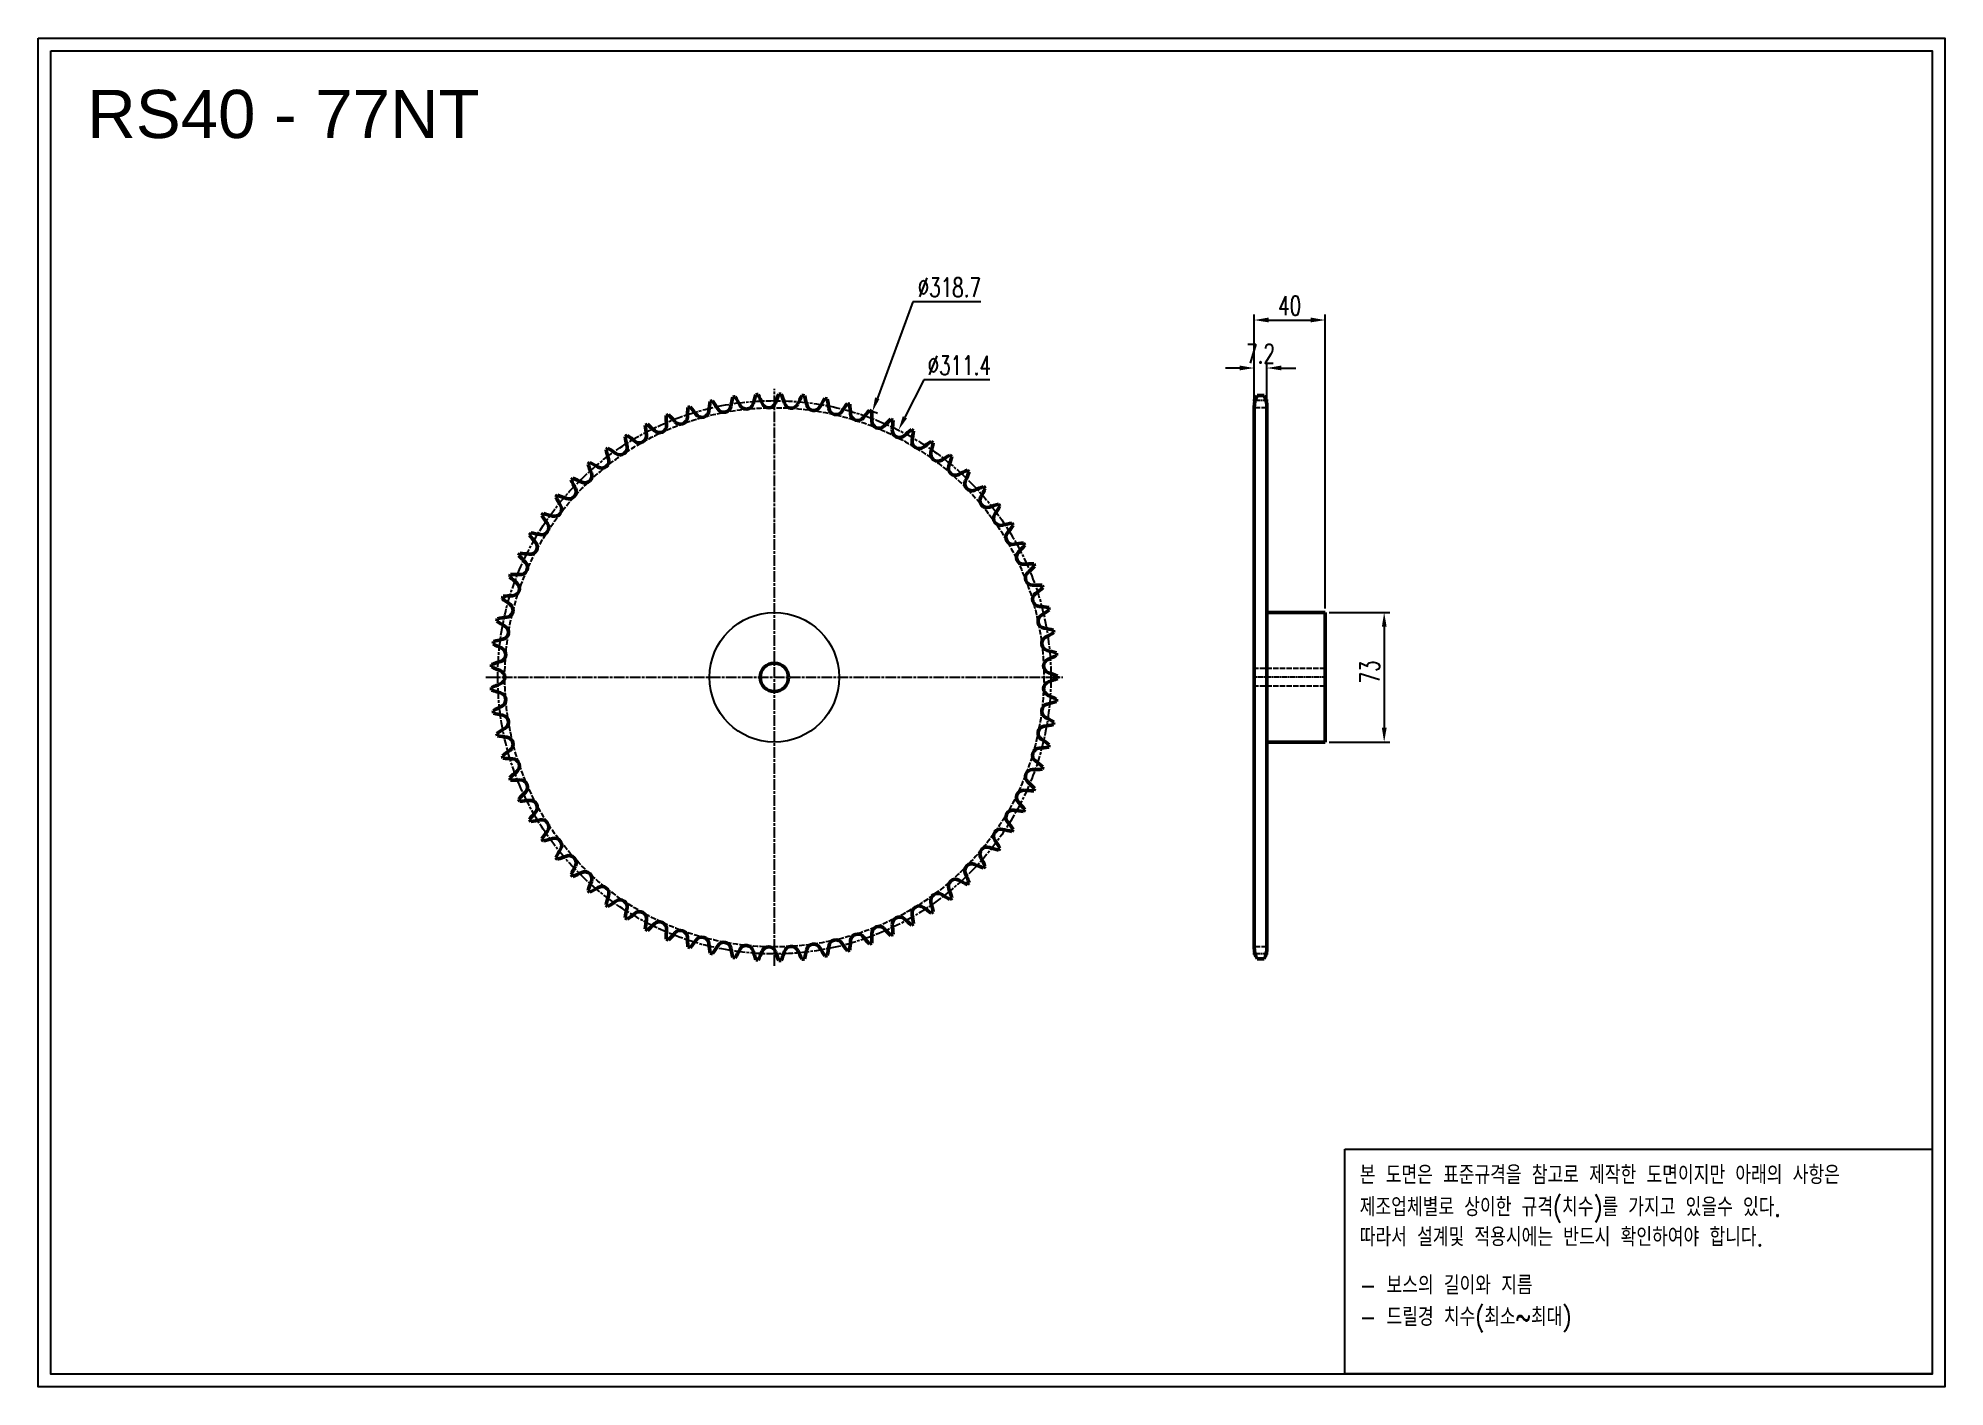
# Model space of a CAD drawing. Header units: millimetres. Extents: x -12043 to -10970, y 4584 to 5343.
import ezdxf

# ---------------------------------------------------------------- set-up
doc = ezdxf.new("R2010")
doc.units = ezdxf.units.MM
for name, pattern in [('AM_ISO02W050', [7.5, 6, -1.5]), ('AM_ISO02W050x2', [3.75, 3, -0.75]), ('AM_ISO08W050', [18, 12, -1.5, 3, -1.5]), ('AM_ISO08W050x2', [9, 6, -0.75, 1.5, -0.75])]:
    doc.linetypes.add(name, pattern=pattern)
for name, color, linetype, lineweight in [('AM_0N', 7, 'Continuous', 50), ('AM_3N', 6, 'AM_ISO02W050', 25), ('AM_7', 4, 'AM_ISO08W050', 25), ('AM_7N', 4, 'AM_ISO08W050', 25)]:
    doc.layers.add(name, color=color, linetype=linetype, lineweight=lineweight)
doc.layers.add('S-DIM', color=7, linetype='Continuous')
doc.styles.add('HAN', font='ROMANS.shx', dxfattribs={"width": 0.7, "bigfont": 'whgtxt.shx'})
doc.styles.add('HSG', font='SIMPLEX.shx', dxfattribs={"width": 0.7, "bigfont": 'HSG.shx'})
doc.styles.get("Standard").update_dxf_attribs({"font": 'arial.ttf'})
doc.dimstyles.new('APP23', dxfattribs={"dimscale": 4.5, "dimtxt": 2.4, "dimasz": 1.8, "dimexe": 0.7, "dimexo": 0.5, "dimgap": 0.6, "dimtad": 1, "dimtoh": 1, "dimdec": 1, "dimrnd": 0.01, "dimzin": 9, "dimdsep": 46, "dimtxsty": 'HSG', "dimcen": 0, "dimclrd": 1, "dimclre": 1, "dimclrt": 256, "dimazin": 2, "dimtp": 1, "dimtm": 1, "dimtfac": 0.5, "dimtdec": 1, "dimtix": 1, "dimtofl": 0, "dimtmove": 0, "dimatfit": 3, "dimfxl": 0, "dimtvp": 1, "dimtolj": 2, "dimlwd": -1, "dimlwe": -1, "dimarcsym": 0})

# ---------------------------------------------------------------- blocks, each defined once
blk = doc.blocks.new('*D1')
at = {"layer": 'Defpoints', "color": 0, "transparency": 16777216}
for p in [(-11573.5, 5132.7), (-11683.9, 4833.7)]:
    blk.add_point(p, dxfattribs=at)
at = {"layer": 'S-DIM', "color": 1, "transparency": 16777216}
for p, q in [((-11550.7, 5194.5), (-11570.7, 5140.3)), ((-11512.4, 5194.5), (-11550.7, 5194.5))]:
    blk.add_line(p, q, dxfattribs=at)
blk.add_arc((-11628.7, 4983.2), 159.4, 68.6076, 69.8849, dxfattribs=at)
blk.add_solid([(-11572, 5140.7), (-11569.5, 5139.8), (-11573.5, 5132.7)], dxfattribs=at)
at = {"layer": 'S-DIM', "transparency": 16777216, "insert": (-11530.2, 5202.6), "char_height": 10.8, "attachment_point": 5, "style": 'HSG'}
blk.add_mtext('\\A2;∅318.7', dxfattribs=at)
blk = doc.blocks.new('*D2')
at = {"layer": 'Defpoints', "color": 0, "transparency": 16777216}
for p in [(-11558.8, 5122.3), (-11698.6, 4844.1)]:
    blk.add_point(p, dxfattribs=at)
at = {"layer": 'S-DIM', "color": 1, "transparency": 16777216}
for p, q in [((-11544.6, 5150.6), (-11555.2, 5129.5)), ((-11507.3, 5150.6), (-11544.6, 5150.6))]:
    blk.add_line(p, q, dxfattribs=at)
blk.add_solid([(-11556.4, 5130.1), (-11554, 5128.9), (-11558.8, 5122.3)], dxfattribs=at)
at = {"layer": 'S-DIM', "transparency": 16777216, "insert": (-11524.6, 5158.7), "char_height": 10.8, "attachment_point": 5, "style": 'HSG'}
blk.add_mtext('\\A2;∅311.4', dxfattribs=at)
blk = doc.blocks.new('*D3')
at = {"layer": 'Defpoints', "color": 0, "transparency": 16777216}
for p in [(-11351.4, 5157.2), (-11358.6, 5134.9), (-11351.4, 5134.9)]:
    blk.add_point(p, dxfattribs=at)
at = {"layer": 'S-DIM', "color": 1, "transparency": 16777216}
for p, q in [((-11366.7, 5157.2), (-11374.8, 5157.2)), ((-11358.6, 5137.1), (-11358.6, 5160.4)), ((-11351.4, 5137.1), (-11351.4, 5160.4)), ((-11343.3, 5157.2), (-11335.2, 5157.2))]:
    blk.add_line(p, q, dxfattribs=at)
for points in [[(-11366.7, 5158.6), (-11366.7, 5155.9), (-11358.6, 5157.2)], [(-11343.3, 5158.6), (-11343.3, 5155.9), (-11351.4, 5157.2)]]:
    blk.add_solid(points, dxfattribs=at)
at = {"layer": 'S-DIM', "transparency": 16777216, "insert": (-11355, 5165.3), "char_height": 10.8, "attachment_point": 5, "style": 'HSG'}
blk.add_mtext('\\A2;7.2', dxfattribs=at)
blk = doc.blocks.new('*D4')
at = {"layer": 'Defpoints', "color": 0, "transparency": 16777216}
for p in [(-11318.6, 5184.2), (-11358.6, 5134.9), (-11318.6, 5019.7)]:
    blk.add_point(p, dxfattribs=at)
at = {"layer": 'S-DIM', "color": 1, "transparency": 16777216}
for p, q in [((-11358.6, 5137.1), (-11358.6, 5187.4)), ((-11318.6, 5021.9), (-11318.6, 5187.4)), ((-11350.5, 5184.2), (-11326.7, 5184.2))]:
    blk.add_line(p, q, dxfattribs=at)
for points in [[(-11350.5, 5185.6), (-11350.5, 5182.9), (-11358.6, 5184.2)], [(-11326.7, 5185.6), (-11326.7, 5182.9), (-11318.6, 5184.2)]]:
    blk.add_solid(points, dxfattribs=at)
at = {"layer": 'S-DIM', "transparency": 16777216, "insert": (-11338.6, 5192.3), "char_height": 10.8, "attachment_point": 5, "style": 'HSG'}
blk.add_mtext('\\A2;40', dxfattribs=at)
blk = doc.blocks.new('*D5')
at = {"layer": 'Defpoints', "color": 0, "transparency": 16777216}
for p in [(-11318.6, 5019.7), (-11318.6, 4946.7), (-11285.4, 4946.7)]:
    blk.add_point(p, dxfattribs=at)
at = {"layer": 'S-DIM', "color": 1, "transparency": 16777216}
for p, q in [((-11316.3, 5019.7), (-11282.2, 5019.7)), ((-11285.4, 5011.6), (-11285.4, 4954.8)), ((-11316.3, 4946.7), (-11282.2, 4946.7))]:
    blk.add_line(p, q, dxfattribs=at)
for points in [[(-11286.7, 5011.6), (-11284, 5011.6), (-11285.4, 5019.7)], [(-11286.7, 4954.8), (-11284, 4954.8), (-11285.4, 4946.7)]]:
    blk.add_solid(points, dxfattribs=at)
at = {"layer": 'S-DIM', "transparency": 16777216, "insert": (-11293.5, 4986.2), "char_height": 10.8, "attachment_point": 5, "rotation": 90, "style": 'HSG'}
blk.add_mtext('\\A2;73', dxfattribs=at)
blk = doc.blocks.new('notice1')
at = {"color": 4}
blk.add_lwpolyline([(-22142.12, 1735.9), (-22053.8, 1735.9), (-22053.8, 1702.07), (-22142.12, 1702.07)], close=True, dxfattribs=at)
at = {"color": 4, "style": 'HAN', "width": 0.8}
for s, p in [('본 도면은 표준규격을 참고로 제작한 도면이지만 아래의 사항은', (-22139.9, 1730.62)), ('제조업체별로 상이한 규격(치수)를 가지고 있을수 있다.', (-22139.9, 1725.78)), ('따라서 설계및 적용시에는 반드시 확인하여야 합니다.', (-22139.9, 1721.28)), ('- 보스의 길이와 지름', (-22139.9, 1714.03)), ('- 드릴경 치수(최소~최대)', (-22139.9, 1709.27))]:
    blk.add_text(s, height=2.7949, dxfattribs=at).set_placement(p)

msp = doc.modelspace()

# ---------------------------------------------------------------- linework, layer by layer
for points in [[(-12043.16, 5342.85), (-10969.75, 5342.85), (-10969.75, 4583.87), (-12043.16, 4583.87)], [(-12035.93, 5335.62), (-10976.98, 5335.62), (-10976.98, 4591.1), (-12035.93, 4591.1)]]:
    msp.add_lwpolyline(points, close=True)
at = {"color": 3}
msp.add_circle((-11628.71, 4983.17), 36.5, dxfattribs=at)
at = {"layer": 'AM_0N'}
for p, q in [((-11356.97, 5141.66), (-11353, 5141.66)), ((-11358.58, 5135.26), (-11358.58, 4831.09)), ((-11351.38, 5135.26), (-11351.38, 4831.09)), ((-11351.38, 5019.67), (-11318.58, 5019.67)), ((-11318.58, 5019.67), (-11318.58, 4946.67)), ((-11351.38, 4946.67), (-11318.58, 4946.67)), ((-11356.97, 4824.69), (-11353, 4824.69))]:
    msp.add_line(p, q, dxfattribs=at)
msp.add_circle((-11628.71, 4983.17), 8, dxfattribs=at)
for centre, radius, start, end in [((-11567.8, 5117.89), 75.37, 161.18542, 165.25974), ((-11628.71, 4983.17), 159.36, 93.26157, 93.75142), ((-11705.61, 5109.44), 75.37, 21.75325, 25.82756), ((-11557.02, 5112.47), 75.37, 156.5101, 160.58442), ((-11628.71, 4983.17), 159.36, 88.58625, 89.07609), ((-11695.07, 5115.29), 75.37, 17.07792, 21.15224), ((-11546.72, 5106.2), 75.37, 151.83477, 155.90909), ((-11628.71, 4983.17), 159.36, 83.91092, 84.40077), ((-11345.08, 5135.26), 13.5, 151.70092, 180), ((-11364.88, 5135.26), 13.5, 0, 28.29908), ((-11628.71, 4983.17), 159.36, 111.96287, 112.45271), ((-11742.04, 5078.12), 75.37, 40.45455, 44.52886), ((-11602.26, 5128.63), 75.37, 175.2114, 179.28571), ((-11628.71, 4983.17), 159.36, 107.28755, 107.77739), ((-11733.92, 5087.04), 75.37, 35.77922, 39.85354), ((-11669.52, 5133.45), 4.01, 215.77922, 354.61039), ((-11590.49, 5125.99), 75.37, 170.53607, 174.61039), ((-11628.71, 4983.17), 159.36, 102.61222, 103.10206), ((-11725.11, 5095.27), 75.37, 31.1039, 35.17821), ((-11657.14, 5136.28), 4.01, 211.1039, 349.93506), ((-11578.98, 5122.4), 75.37, 165.86075, 169.93506), ((-11628.71, 4983.17), 159.36, 97.9369, 98.42674), ((-11715.65, 5102.75), 75.37, 26.42857, 30.50289), ((-11644.57, 5138.08), 4.01, 206.42857, 345.25974), ((-11631.89, 5138.86), 4.01, 201.75325, 340.58442), ((-11619.19, 5138.6), 4.01, 197.07792, 335.90909), ((-11684.08, 5120.26), 75.37, 12.4026, 16.47691), ((-11606.55, 5137.31), 4.01, 192.4026, 331.23377), ((-11536.96, 5099.11), 75.37, 147.15945, 151.23377), ((-11628.71, 4983.17), 159.36, 79.2356, 79.72544), ((-11672.72, 5124.32), 75.37, 7.72727, 11.80159), ((-11594.06, 5134.99), 4.01, 187.72727, 326.55844), ((-11527.82, 5091.24), 75.37, 142.48413, 146.55844), ((-11628.71, 4983.17), 159.36, 74.56027, 75.05012), ((-11661.07, 5127.43), 75.37, 3.05195, 7.12626), ((-11581.8, 5131.66), 4.01, 183.05195, 321.88312), ((-11519.35, 5082.66), 75.37, 137.8088, 141.88312), ((-11628.71, 4983.17), 159.36, 69.88495, 70.37479), ((-11649.2, 5129.59), 75.37, 358.37662, 2.45094), ((-11628.71, 4983.17), 159.36, 116.6382, 117.12804), ((-11626.25, 5131), 75.37, 184.56205, 188.63636), ((-11749.4, 5068.56), 75.37, 45.12987, 49.20419), ((-11693.4, 5124.82), 4.01, 225.12987, 3.96104), ((-11614.21, 5130.31), 75.37, 179.88672, 183.96104), ((-11681.64, 5129.62), 4.01, 220.45455, 359.28571), ((-11569.85, 5127.34), 4.01, 178.37662, 317.20779), ((-11511.6, 5073.42), 75.37, 133.13348, 137.20779), ((-11628.71, 4983.17), 159.36, 65.20962, 65.69947), ((-11558.3, 5122.07), 4.01, 173.7013, 312.53247), ((-11637.2, 5130.77), 75.37, 353.7013, 357.77562), ((-11504.63, 5063.57), 75.37, 128.45815, 132.53247), ((-11628.71, 4983.17), 159.36, 60.5343, 61.02414), ((-11625.14, 5130.98), 75.37, 349.02597, 353.10029), ((-11628.71, 4983.17), 159.36, 125.98884, 126.47869), ((-11650.3, 5129.43), 75.37, 193.9127, 197.98701), ((-11761.67, 5047.82), 75.37, 54.48052, 58.55484), ((-11715.55, 5112.43), 4.01, 234.48052, 13.31169), ((-11628.71, 4983.17), 159.36, 121.31352, 121.80336), ((-11638.31, 5130.71), 75.37, 189.23737, 193.31169), ((-11755.96, 5058.44), 75.37, 49.80519, 53.87951), ((-11704.73, 5119.08), 4.01, 229.80519, 8.63636), ((-11547.21, 5115.86), 4.01, 169.02597, 307.85714), ((-11498.49, 5053.19), 75.37, 123.78283, 127.85714), ((-11536.67, 5108.78), 4.01, 164.35065, 303.18182), ((-11613.1, 5130.19), 75.37, 344.35065, 348.42497), ((-11628.71, 4983.17), 159.36, 55.85897, 56.34882), ((-11628.71, 4983.17), 159.36, 130.66417, 131.15401), ((-11662.15, 5127.19), 75.37, 198.58802, 202.66234), ((-11766.5, 5036.77), 75.37, 59.15584, 63.23016), ((-11725.8, 5104.92), 4.01, 239.15584, 17.98701), ((-11493.22, 5042.34), 75.37, 119.1075, 123.18182), ((-11526.73, 5100.86), 4.01, 159.67532, 298.50649), ((-11601.17, 5128.43), 75.37, 339.67532, 343.74964), ((-11628.71, 4983.17), 159.36, 51.18365, 51.67349), ((-11488.85, 5031.1), 75.37, 114.43218, 118.50649), ((-11589.42, 5125.7), 75.37, 335, 339.07432), ((-11628.71, 4983.17), 159.36, 46.50832, 46.99817), ((-11744.29, 5087.53), 4.01, 248.50649, 27.33766), ((-11628.71, 4983.17), 159.36, 135.33949, 135.82934), ((-11673.78, 5123.98), 75.37, 203.26335, 207.33766), ((-11770.41, 5025.36), 75.37, 63.83117, 67.90549), ((-11735.4, 5096.6), 4.01, 243.83117, 22.66234), ((-11517.48, 5092.16), 4.01, 155, 293.83117), ((-11485.41, 5019.54), 75.37, 109.75685, 113.83117), ((-11577.94, 5122.03), 75.37, 330.32468, 334.39899), ((-11628.71, 4983.17), 159.36, 41.833, 42.32284), ((-11752.41, 5077.76), 4.01, 253.18182, 32.01299), ((-11628.71, 4983.17), 159.36, 140.01482, 140.50466), ((-11685.1, 5119.84), 75.37, 207.93867, 212.01299), ((-11773.38, 5013.67), 75.37, 68.50649, 72.58081), ((-11508.97, 5082.73), 4.01, 150.32468, 289.15584), ((-11482.92, 5007.74), 75.37, 105.08153, 109.15584), ((-11566.79, 5117.43), 75.37, 325.64935, 329.72367), ((-11628.71, 4983.17), 159.36, 37.15768, 37.64752), ((-11759.71, 5067.36), 4.01, 257.85714, 36.68831), ((-11628.71, 4983.17), 159.36, 144.69014, 145.17999), ((-11696.05, 5114.79), 75.37, 212.614, 216.68831), ((-11775.38, 5001.77), 75.37, 73.18182, 77.25613), ((-11501.25, 5072.64), 4.01, 145.64935, 284.48052), ((-11481.4, 4995.78), 75.37, 100.4062, 104.48052), ((-11556.05, 5111.93), 75.37, 320.97403, 325.04834), ((-11628.71, 4983.17), 159.36, 32.48235, 32.97219), ((-11766.14, 5056.4), 4.01, 262.53247, 41.36364), ((-11628.71, 4983.17), 159.36, 149.36547, 149.85531), ((-11706.56, 5108.86), 75.37, 217.28932, 221.36364), ((-11776.41, 4989.76), 75.37, 77.85714, 81.93146), ((-11494.38, 5061.95), 4.01, 140.97403, 279.80519), ((-11480.87, 4983.73), 75.37, 95.73088, 99.80519), ((-11545.8, 5105.58), 75.37, 316.2987, 320.37302), ((-11628.71, 4983.17), 159.36, 27.80703, 28.29687), ((-11628.71, 4983.17), 159.36, 154.04079, 154.53064), ((-11716.54, 5102.1), 75.37, 221.96464, 226.03896), ((-11776.45, 4977.7), 75.37, 82.53247, 86.60678), ((-11771.65, 5044.96), 4.01, 267.20779, 46.03896), ((-11488.41, 5050.74), 4.01, 136.2987, 275.12987), ((-11481.31, 4971.68), 75.37, 91.05555, 95.12987), ((-11536.1, 5098.42), 75.37, 311.62338, 315.69769), ((-11628.71, 4983.17), 159.36, 23.1317, 23.62155), ((-11628.71, 4983.17), 159.36, 158.71612, 159.20596), ((-11725.95, 5094.54), 75.37, 226.63997, 230.71429), ((-11775.51, 4965.67), 75.37, 87.20779, 91.28211), ((-11776.21, 5033.1), 4.01, 271.88312, 50.71429), ((-11483.37, 5039.08), 4.01, 131.62338, 270.45455), ((-11482.74, 4959.7), 75.37, 86.38023, 90.45455), ((-11628.71, 4983.17), 159.36, 18.45638, 18.94622), ((-11628.71, 4983.17), 159.36, 163.39144, 163.88129), ((-11734.7, 5086.25), 75.37, 231.31529, 235.38961), ((-11773.6, 4953.77), 75.37, 91.88312, 95.95743), ((-11779.79, 5020.91), 4.01, 276.55844, 55.38961), ((-11479.3, 5027.05), 4.01, 126.94805, 265.77922), ((-11527.01, 5090.48), 75.37, 306.94805, 311.02237), ((-11628.71, 4983.17), 159.36, 168.06677, 168.55661), ((-11742.75, 5077.27), 75.37, 235.99062, 240.06494), ((-11770.72, 4942.05), 75.37, 96.55844, 100.63276), ((-11476.22, 5014.72), 4.01, 122.27273, 261.1039), ((-11485.14, 4947.88), 75.37, 81.7049, 85.77922), ((-11518.6, 5081.84), 75.37, 302.27273, 306.34704), ((-11628.71, 4983.17), 159.36, 13.78105, 14.2709), ((-11628.71, 4983.17), 159.36, 172.74209, 173.23193), ((-11766.9, 4930.61), 75.37, 101.23377, 105.30808), ((-11782.36, 5008.47), 4.01, 281.23377, 60.06494), ((-11474.15, 5002.19), 4.01, 117.5974, 256.42857), ((-11488.49, 4936.29), 75.37, 77.02958, 81.1039), ((-11510.93, 5072.54), 75.37, 297.5974, 301.67172), ((-11628.71, 4983.17), 159.36, 9.10573, 9.59557), ((-11762.15, 4919.53), 75.37, 105.90909, 109.98341), ((-11750.04, 5067.66), 75.37, 240.66594, 244.74026), ((-11783.91, 4995.87), 4.01, 285.90909, 64.74026), ((-11473.12, 4989.53), 4.01, 112.92208, 251.75325), ((-11492.78, 4925.02), 75.37, 72.35426, 76.42857), ((-11504.04, 5062.64), 75.37, 292.92208, 296.99639), ((-11628.71, 4983.17), 159.36, 4.4304, 4.92025), ((-11628.71, 4983.17), 159.36, 177.41742, 177.90726), ((-11756.52, 5057.49), 75.37, 245.34127, 249.41558), ((-11784.43, 4983.17), 4.01, 290.58442, 69.41558), ((-11473.12, 4976.82), 4.01, 108.24675, 247.07792), ((-11497.97, 4914.14), 75.37, 67.67893, 71.75325), ((-11497.97, 5052.21), 75.37, 288.24675, 292.32107), ((-11628.71, 4983.17), 159.36, 359.75508, 0.24492), ((-11756.52, 4908.86), 75.37, 110.58442, 114.65873), ((-11628.71, 4983.17), 159.36, 182.09274, 182.58258), ((-11762.15, 5046.82), 75.37, 250.01659, 254.09091), ((-11783.91, 4970.48), 4.01, 295.25974, 74.09091), ((-11504.04, 4903.71), 75.37, 63.00361, 67.07792), ((-11628.71, 4983.17), 159.36, 355.07975, 355.5696), ((-11750.04, 4898.69), 75.37, 115.25974, 119.33406), ((-11628.71, 4983.17), 159.36, 186.76807, 187.25791), ((-11766.9, 5035.73), 75.37, 254.69192, 258.76623), ((-11782.36, 4957.87), 4.01, 299.93506, 78.76623), ((-11474.15, 4964.16), 4.01, 103.57143, 242.4026), ((-11510.93, 4893.81), 75.37, 58.32828, 62.4026), ((-11492.78, 5041.33), 75.37, 283.57143, 287.64574), ((-11742.75, 4889.08), 75.37, 119.93506, 124.00938), ((-11628.71, 4983.17), 159.36, 191.44339, 191.93323), ((-11770.72, 5024.29), 75.37, 259.36724, 263.44156), ((-11779.79, 4945.43), 4.01, 304.61039, 83.44156), ((-11476.22, 4951.63), 4.01, 98.8961, 237.72727), ((-11488.49, 5030.05), 75.37, 278.8961, 282.97042), ((-11628.71, 4983.17), 159.36, 350.40443, 350.89427), ((-11734.7, 4880.1), 75.37, 124.61039, 128.68471), ((-11628.71, 4983.17), 159.36, 196.11871, 196.60856), ((-11479.3, 4939.3), 4.01, 94.22078, 233.05195), ((-11485.14, 5018.47), 75.37, 274.22078, 278.2951), ((-11518.6, 4884.51), 75.37, 53.65296, 57.72727), ((-11628.71, 4983.17), 159.36, 345.7291, 346.21895), ((-11773.6, 5012.58), 75.37, 264.04257, 268.11688), ((-11725.95, 4871.8), 75.37, 129.28571, 133.36003), ((-11776.21, 4933.24), 4.01, 309.28571, 88.11688), ((-11483.37, 4927.27), 4.01, 89.54545, 228.37662), ((-11482.74, 5006.65), 75.37, 269.54545, 273.61977), ((-11527.01, 4875.86), 75.37, 48.97763, 53.05195), ((-11628.71, 4983.17), 159.36, 341.05378, 341.54362), ((-11628.71, 4983.17), 159.36, 200.79404, 201.28388), ((-11775.51, 5000.67), 75.37, 268.71789, 272.79221), ((-11716.54, 4864.25), 75.37, 133.96104, 138.03536), ((-11771.65, 4921.39), 4.01, 313.96104, 92.79221), ((-11488.41, 4915.61), 4.01, 84.87013, 223.7013), ((-11481.31, 4994.67), 75.37, 264.87013, 268.94445), ((-11536.1, 4867.93), 75.37, 44.30231, 48.37662), ((-11628.71, 4983.17), 159.36, 336.37845, 336.8683), ((-11628.71, 4983.17), 159.36, 205.46936, 205.95921), ((-11776.45, 4988.65), 75.37, 273.39322, 277.46753), ((-11766.14, 4909.94), 4.01, 318.63636, 97.46753), ((-11706.56, 4857.49), 75.37, 138.63636, 142.71068), ((-11494.38, 4904.4), 4.01, 80.19481, 219.02597), ((-11480.87, 4982.62), 75.37, 260.19481, 264.26912), ((-11545.8, 4860.77), 75.37, 39.62698, 43.7013), ((-11628.71, 4983.17), 159.36, 331.70313, 332.19297), ((-11628.71, 4983.17), 159.36, 210.14469, 210.63453), ((-11776.41, 4976.59), 75.37, 278.06854, 282.14286), ((-11759.71, 4898.98), 4.01, 323.31169, 102.14286), ((-11696.05, 4851.56), 75.37, 143.31169, 147.386), ((-11501.25, 4893.71), 4.01, 75.51948, 214.35065), ((-11481.4, 4970.57), 75.37, 255.51948, 259.5938), ((-11556.05, 4854.41), 75.37, 34.95166, 39.02597), ((-11628.71, 4983.17), 159.36, 327.02781, 327.51765), ((-11628.71, 4983.17), 159.36, 214.82001, 215.30986), ((-11775.38, 4964.57), 75.37, 282.74387, 286.81818), ((-11752.41, 4888.59), 4.01, 327.98701, 106.81818), ((-11685.1, 4846.51), 75.37, 147.98701, 152.06133), ((-11508.97, 4883.62), 4.01, 70.84416, 209.67532), ((-11482.92, 4958.61), 75.37, 250.84416, 254.91847), ((-11566.79, 4848.92), 75.37, 30.27633, 34.35065), ((-11628.71, 4983.17), 159.36, 322.35248, 322.84232), ((-11628.71, 4983.17), 159.36, 219.49534, 219.98518), ((-11773.38, 4952.68), 75.37, 287.41919, 291.49351), ((-11744.29, 4878.82), 4.01, 332.66234, 111.49351), ((-11673.78, 4842.36), 75.37, 152.66234, 156.73665), ((-11770.41, 4940.99), 75.37, 292.09451, 296.16883), ((-11735.4, 4869.75), 4.01, 337.33766, 116.16883), ((-11517.48, 4874.19), 4.01, 66.16883, 205), ((-11485.41, 4946.8), 75.37, 246.16883, 250.24315), ((-11577.94, 4844.32), 75.37, 25.60101, 29.67532), ((-11628.71, 4983.17), 159.36, 317.67716, 318.167), ((-11628.71, 4983.17), 159.36, 224.17066, 224.66051), ((-11662.15, 4839.16), 75.37, 157.33766, 161.41198), ((-11628.71, 4983.17), 159.36, 228.84599, 229.33583), ((-11766.5, 4929.58), 75.37, 296.76984, 300.84416), ((-11725.8, 4861.43), 4.01, 342.01299, 120.84416), ((-11526.73, 4865.49), 4.01, 61.49351, 200.32468), ((-11601.17, 4837.92), 75.37, 16.25036, 20.32468), ((-11488.85, 4935.24), 75.37, 241.49351, 245.56782), ((-11589.42, 4840.64), 75.37, 20.92568, 25), ((-11628.71, 4983.17), 159.36, 313.00183, 313.49168), ((-11650.3, 4836.91), 75.37, 162.01299, 166.0873), ((-11628.71, 4983.17), 159.36, 233.52131, 234.01116), ((-11761.67, 4918.53), 75.37, 301.44516, 305.51948), ((-11715.55, 4853.92), 4.01, 346.68831, 125.51948), ((-11638.31, 4835.64), 75.37, 166.68831, 170.76263), ((-11547.21, 4850.48), 4.01, 52.14286, 190.97403), ((-11498.49, 4913.16), 75.37, 232.14286, 236.21717), ((-11536.67, 4857.57), 4.01, 56.81818, 195.64935), ((-11613.1, 4836.15), 75.37, 11.57503, 15.64935), ((-11493.22, 4924), 75.37, 236.81818, 240.8925), ((-11628.71, 4983.17), 159.36, 308.32651, 308.81635), ((-11628.71, 4983.17), 159.36, 238.19664, 238.68648), ((-11755.96, 4907.9), 75.37, 306.12049, 310.19481), ((-11704.73, 4847.27), 4.01, 351.36364, 130.19481), ((-11626.25, 4835.35), 75.37, 171.36364, 175.43795), ((-11628.71, 4983.17), 159.36, 242.87196, 243.3618), ((-11749.4, 4897.78), 75.37, 310.79581, 314.87013), ((-11693.4, 4841.53), 4.01, 356.03896, 134.87013), ((-11614.21, 4836.04), 75.37, 176.03896, 180.11328), ((-11569.85, 4839), 4.01, 42.79221, 181.62338), ((-11511.6, 4892.93), 75.37, 222.79221, 226.86652), ((-11558.3, 4844.28), 4.01, 47.46753, 186.2987), ((-11637.2, 4835.57), 75.37, 2.22438, 6.2987), ((-11504.63, 4902.78), 75.37, 227.46753, 231.54185), ((-11628.71, 4983.17), 159.36, 298.97586, 299.4657), ((-11625.14, 4835.37), 75.37, 6.89971, 10.97403), ((-11628.71, 4983.17), 159.36, 303.65118, 304.14103), ((-11628.71, 4983.17), 159.36, 247.54729, 248.03713), ((-11742.04, 4888.23), 75.37, 315.47114, 319.54545), ((-11681.64, 4836.72), 4.01, 0.71429, 139.54545), ((-11602.26, 4837.71), 75.37, 180.71429, 184.7886), ((-11628.71, 4983.17), 159.36, 252.22261, 252.71245), ((-11733.92, 4879.31), 75.37, 320.14646, 324.22078), ((-11669.52, 4832.9), 4.01, 5.38961, 144.22078), ((-11590.49, 4840.35), 75.37, 185.38961, 189.46393), ((-11725.11, 4871.08), 75.37, 324.82179, 328.8961), ((-11657.14, 4830.07), 4.01, 10.06494, 148.8961), ((-11578.98, 4843.94), 75.37, 190.06494, 194.13925), ((-11644.57, 4828.26), 4.01, 14.74026, 153.57143), ((-11631.89, 4827.49), 4.01, 19.41558, 158.24675), ((-11619.19, 4827.74), 4.01, 24.09091, 162.92208), ((-11606.55, 4829.04), 4.01, 28.76623, 167.5974), ((-11536.96, 4867.24), 75.37, 208.76623, 212.84055), ((-11672.72, 4842.03), 75.37, 348.19841, 352.27273), ((-11594.06, 4831.36), 4.01, 33.44156, 172.27273), ((-11527.82, 4875.1), 75.37, 213.44156, 217.51587), ((-11661.07, 4838.91), 75.37, 352.87374, 356.94805), ((-11581.8, 4834.69), 4.01, 38.11688, 176.94805), ((-11519.35, 4883.69), 75.37, 218.11688, 222.1912), ((-11628.71, 4983.17), 159.36, 289.62521, 290.11505), ((-11649.2, 4836.76), 75.37, 357.54906, 1.62338), ((-11628.71, 4983.17), 159.36, 294.30053, 294.79038), ((-11345.08, 4831.09), 13.5, 180, 208.29908), ((-11364.88, 4831.09), 13.5, 331.70092, 0), ((-11628.71, 4983.17), 159.36, 256.89794, 257.38778), ((-11628.71, 4983.17), 159.36, 261.57326, 262.0631), ((-11715.65, 4863.59), 75.37, 329.49711, 333.57143), ((-11567.8, 4848.46), 75.37, 194.74026, 198.81458), ((-11628.71, 4983.17), 159.36, 266.24858, 266.73843), ((-11705.61, 4856.9), 75.37, 334.17244, 338.24675), ((-11557.02, 4853.87), 75.37, 199.41558, 203.4899), ((-11628.71, 4983.17), 159.36, 270.92391, 271.41375), ((-11695.07, 4851.06), 75.37, 338.84776, 342.92208), ((-11546.72, 4860.15), 75.37, 204.09091, 208.16523), ((-11628.71, 4983.17), 159.36, 275.59923, 276.08908), ((-11684.08, 4846.09), 75.37, 343.52309, 347.5974), ((-11628.71, 4983.17), 159.36, 280.27456, 280.7644), ((-11628.71, 4983.17), 159.36, 284.94988, 285.43973)]:
    msp.add_arc(centre, radius, start, end, dxfattribs=at)
at = {"layer": 'AM_3N', "linetype": 'AM_ISO02W050x2'}
for p, q in [((-11351.38, 5134.88), (-11358.58, 5134.88)), ((-11351.38, 4831.47), (-11358.58, 4831.47))]:
    msp.add_line(p, q, dxfattribs=at)
at = {"layer": 'AM_3N', "color": 2, "linetype": 'AM_ISO02W050x2'}
for p, q in [((-11318.58, 4988.17), (-11358.58, 4988.17)), ((-11318.58, 4978.17), (-11358.58, 4978.17))]:
    msp.add_line(p, q, dxfattribs=at)
at = {"layer": 'AM_3N', "linetype": 'AM_ISO02W050x2'}
msp.add_circle((-11628.71, 4983.17), 151.71, dxfattribs=at)
at = {"layer": 'AM_7', "linetype": 'AM_ISO08W050x2'}
msp.add_circle((-11628.71, 4983.17), 155.68, dxfattribs=at)
at = {"layer": 'AM_7N', "linetype": 'AM_ISO08W050x2'}
for p, q in [((-11628.71, 4820.81), (-11628.71, 5145.53)), ((-11791.07, 4983.17), (-11466.35, 4983.17))]:
    msp.add_line(p, q, dxfattribs=at)
at = {"layer": 'AM_7N', "linetype": 'AM_ISO08W050x2', "ltscale": 0.5}
for p, q in [((-11350.62, 5138.85), (-11359.35, 5138.85)), ((-11317.64, 4983.17), (-11359.35, 4983.17)), ((-11350.62, 4827.49), (-11359.35, 4827.49))]:
    msp.add_line(p, q, dxfattribs=at)

# ---------------------------------------------------------------- block references
at = {"xscale": 3.74166, "yscale": 3.74166, "zscale": 3.74166}
msp.add_blockref('notice1', (71540.83, -1777.46), dxfattribs=at)

# ---------------------------------------------------------------- texts
msp.add_text('RS40 - 77NT', height=27.1063).set_placement((-12015.52, 5286.64))

# ---------------------------------------------------------------- dimensions: what is measured, and where the dimension line sits
at = {"layer": 'S-DIM', "color": 3}
for p1, p2, picture, middle in [((-11683.89, 4833.67), (-11573.53, 5132.68), '*D1', (-11530.19, 5194.48)), ((-11698.61, 4844.07), (-11558.81, 5122.28), '*D2', (-11524.58, 5150.63))]:
    dim = msp.add_diameter_dim_2p(p1=p1, p2=p2, dimstyle='APP23', dxfattribs=at)
    dim.commit()
    dim.dimension.update_dxf_attribs({"geometry": picture, "text_midpoint": middle, "dimtype": 131})
at = {"layer": 'S-DIM'}
dim = msp.add_linear_dim(base=(-11318.58, 5184.21), p1=(-11358.58, 5134.88), p2=(-11318.58, 5019.67), dimstyle='APP23', dxfattribs=at)
dim.commit()
dim.dimension.update_dxf_attribs({"geometry": '*D4', "text_midpoint": (-11338.58, 5192.31)})
dim = msp.add_linear_dim(base=(-11351.38, 5157.21), p1=(-11358.58, 5134.88), p2=(-11351.38, 5134.88), dimstyle='APP23', dxfattribs=at)
dim.commit()
dim.dimension.update_dxf_attribs({"geometry": '*D3', "text_midpoint": (-11354.98, 5157.21), "dimtype": 128})
dim = msp.add_linear_dim(base=(-11285.35, 4946.67), p1=(-11318.58, 5019.67), p2=(-11318.58, 4946.67), angle=90, dimstyle='APP23', dxfattribs=at)
dim.commit()
dim.dimension.update_dxf_attribs({"geometry": '*D5', "text_midpoint": (-11285.35, 4986.18), "dimtype": 128})

doc.saveas('drawing.dxf')
